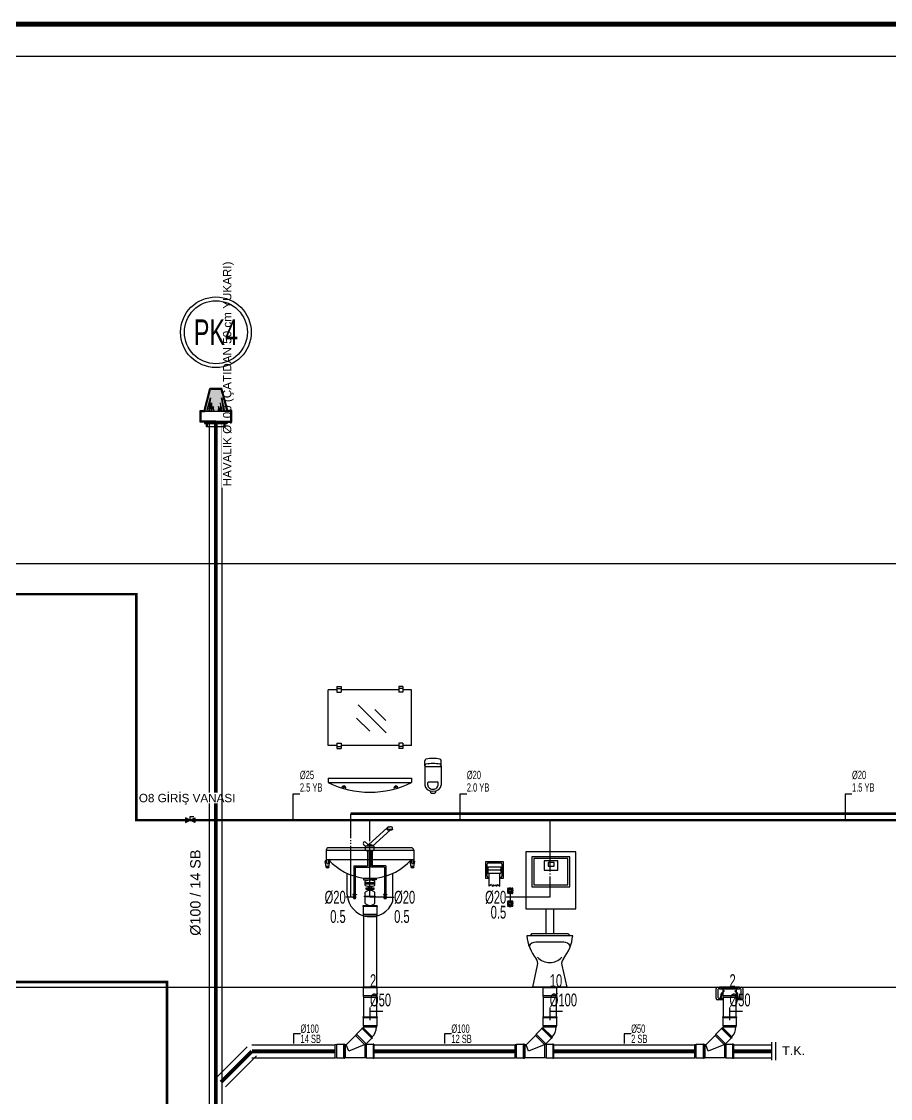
# Model space of a CAD drawing. Header units: centimetres. Extents: x -3952 to 26292, y -15092 to -10712.
# Drawn here: x 23339 to 24015, y -11787 to -10948 of the extents above; entities that cross this region are included whole.
import ezdxf
from ezdxf.enums import TextEntityAlignment as Align

# ---------------------------------------------------------------- set-up
doc = ezdxf.new("R2010")
doc.units = ezdxf.units.CM
for name, pattern in [('BASMA HATTI', [31, 25, -6]), ('PIS', [38, 30, -8]), ('SICAK', [4.6, 4, -0.15, 0.075, -0.15, 0.075, -0.15]), ('SOGUK', [4.375, 4, -0.15, 0.075, -0.15])]:
    doc.linetypes.add(name, pattern=pattern)
for name, color, linetype in [('MTY-PAFTA', 7, 'Continuous'), ('MTY-PIS-SU-BORUSU', 6, 'PIS'), ('MTY-PISSU-CAP', 211, 'Continuous'), ('MTY-PISSU-KOLONNO', 211, 'Continuous'), ('MTY-PVC', 43, 'Continuous'), ('MTY-SEMA', 8, 'Continuous'), ('MTY-SICAKSU-BORU', 1, 'BASMA HATTI'), ('MTY-SOGUKSU-BORU', 5, 'Continuous'), ('MTY-TEFRIS', 15, 'Continuous'), ('MTY-TEMIZSU-CAP', 101, 'Continuous'), ('MTY-VANA', 1, 'Continuous'), ('MTY-YUK-BIRIMI', 7, 'Continuous')]:
    doc.layers.add(name, color=color, linetype=linetype)
doc.layers.add('ROTAS-PAFTA-SINIRI', color=8, linetype='Continuous', plot=False)
doc.styles.add('ANOTATIVO', font='arial.ttf')
doc.styles.add('CAP', font='wturkce.SHX', dxfattribs={"width": 0.65})
doc.styles.add('MTY_CAP', font='wturkce.SHX', dxfattribs={"width": 0.65, "height": 20})
doc.styles.add('MTYCAPLT', font='arial.ttf', dxfattribs={"width": 0.65, "height": 1})
doc.styles.add('ROTAS', font='arial.ttf')

# ---------------------------------------------------------------- blocks, each defined once
blk = doc.blocks.new('ROTAS_PAFTA')
blk.add_lwpolyline([(0, 0), (1, 0), (1, 1), (0, 1)], close=True)
blk = doc.blocks.new('MTY-KURESEL VANA')
at = {"layer": 'MTY-VANA'}
for p, q in [((0, 0), (0, 8)), ((0, 8), (8, 8))]:
    blk.add_line(p, q, dxfattribs=at)
blk.add_lwpolyline([(-10, 5), (-10, -5), (10, 5), (10, -5), (-10, 5)], dxfattribs=at)
at = {"layer": 'MTY-VANA', "style": 'MTYCAPLT', "width": 0.65}
blk.add_attdef('CAP', text='', height=10, dxfattribs=at).set_placement((-1.1, 0), align=Align.CENTER)
blk = doc.blocks.new('LAVABO1 KOLON')
at = {"layer": 'MTY-PVC', "color": 43}
for p, q in [((-5.5, 63.37), (-5.5, 62.77)), ((-5.03, 63.37), (-5.5, 63.37)), ((-5.3, 62.77), (-5.5, 62.77)), ((5.3, 62.77), (-5.3, 62.77)), ((-5.3, 62.77), (-5.3, 56.52)), ((5, 63.37), (-5.03, 63.37)), ((5.5, 63.37), (4.97, 63.37)), ((5.5, 62.77), (5.3, 62.77)), ((5.3, 62.77), (5.3, 56.52)), ((5.5, 63.37), (5.5, 62.77)), ((5.3, 56.52), (-5.3, 56.52)), ((-5.3, 56.52), (-5, 55.38)), ((5, 55.38), (-5, 55.38)), ((-5, 55.38), (-5, 0)), ((5.3, 56.52), (5, 55.38)), ((5, 55.38), (5, 0))]:
    blk.add_line(p, q, dxfattribs=at)
at = {"layer": 'MTY-SICAKSU-BORU', "linetype": 'SICAK', "ltscale": 10}
for p, q in [((-15, 70), (-15, 135)), ((-13.06, 70), (-15.15, 70))]:
    blk.add_line(p, q, dxfattribs=at)
at = {"layer": 'MTY-SOGUKSU-BORU', "linetype": 'SOGUK', "ltscale": 10}
for p, q in [((0, 70), (0, 130)), ((11.84, 70), (0, 70))]:
    blk.add_line(p, q, dxfattribs=at)
at = {"layer": 'MTY-TEFRIS', "color": 2}
for p, q in [((-32.57, 188.24), (-32.57, 231.58)), ((-25.82, 231.58), (-32.57, 231.58)), ((-25.82, 234.09), (-22.51, 234.09)), ((-25.82, 234.09), (-25.82, 229.75)), ((-25.82, 232.44), (-22.51, 232.44)), ((-25.82, 229.75), (-22.51, 229.75)), ((-22.51, 234.09), (-22.51, 229.75)), ((22.38, 231.58), (-22.51, 231.58)), ((22.38, 234.09), (22.38, 229.75)), ((25.69, 234.09), (22.38, 234.09)), ((25.69, 232.44), (22.38, 232.44)), ((25.69, 229.75), (22.38, 229.75)), ((25.69, 234.09), (25.69, 229.75)), ((32.43, 231.58), (25.69, 231.58)), ((32.43, 188.24), (32.43, 231.58)), ((12.73, 197.94), (-9.11, 219.78)), ((12.3, 207.69), (3.7, 216.28)), ((-0.23, 199.25), (-10.42, 209.44)), ((-25.82, 188.24), (-32.57, 188.24)), ((-25.82, 190.07), (-22.51, 190.07)), ((-25.82, 190.07), (-25.82, 185.73)), ((-25.82, 187.38), (-22.51, 187.38)), ((-25.82, 185.73), (-22.51, 185.73)), ((-22.51, 190.07), (-22.51, 185.73)), ((22.38, 188.24), (-22.51, 188.24)), ((25.69, 190.07), (22.38, 190.07)), ((22.38, 190.07), (22.38, 185.73)), ((25.69, 187.38), (22.38, 187.38)), ((25.69, 185.73), (22.38, 185.73)), ((25.69, 190.07), (25.69, 185.73)), ((32.43, 188.24), (25.69, 188.24)), ((42.63, 172.3), (42.63, 176.3)), ((55.43, 172.3), (55.43, 176.3)), ((42.63, 172.3), (42.63, 157.29)), ((42.63, 171.69), (55.43, 171.69)), ((55.43, 172.3), (55.43, 157.29)), ((-32.57, 162.6), (32.43, 162.6)), ((-32.57, 162.6), (-32.57, 159.35)), ((32.43, 162.6), (32.43, 159.35)), ((42.63, 160.49), (42.63, 157.29)), ((45.67, 159.89), (52.39, 159.89)), ((-32.57, 159.35), (32.43, 159.35)), ((45.03, 157.29), (45.03, 159.25)), ((47.03, 152.73), (47.03, 151.69)), ((47.83, 150.89), (47.03, 151.69)), ((50.23, 150.89), (51.03, 151.69)), ((51.03, 152.73), (51.03, 151.69)), ((53.03, 157.29), (53.03, 159.25)), ((50.23, 150.89), (47.83, 150.89))]:
    blk.add_line(p, q, dxfattribs=at)
at = {"layer": 'MTY-TEFRIS', "color": 4}
for p, q in [((13.42, 124.12), (-1.18, 110.86)), ((15.9, 122.47), (2.06, 109.89)), ((13.33, 122.84), (13.42, 123.75)), ((13.33, 122.84), (15.52, 122.84)), ((13.73, 122.84), (13.73, 122.47)), ((17.24, 122.84), (13.73, 122.84)), ((13.73, 122.47), (17.24, 122.47)), ((14.5, 124.72), (15.52, 124.72)), ((16.54, 124.72), (15.52, 124.72)), ((17.71, 122.84), (15.52, 122.84)), ((17.24, 122.47), (17.24, 122.84)), ((17.71, 122.84), (17.61, 123.75)), ((-4.98, 112.8), (-5.17, 112.58)), ((-5.05, 111.05), (-3.37, 109.62)), ((-1.11, 110.92), (-3.46, 112.92)), ((-3.37, 106.7), (-3.37, 109.89)), ((3.21, 109.89), (-3.37, 109.89)), ((-2.17, 109.96), (-2.24, 109.89)), ((-1.1, 110.86), (-0.08, 110.86)), ((0.94, 110.86), (-0.08, 110.86)), ((3.21, 106.7), (3.21, 109.89)), ((-34.19, 106.7), (-34.19, 99.25)), ((34.06, 106.3), (-34.19, 106.3)), ((32.13, 108.5), (-32.26, 108.5)), ((-3.37, 106.7), (3.21, 106.7)), ((-2.88, 106.7), (-2.88, 106.29)), ((-2.88, 106.29), (2.75, 106.29)), ((-2.14, 106.29), (-2.14, 106.1)), ((1.98, 106.09), (-2.14, 106.09)), ((-1.83, 106.07), (-1.83, 94.44)), ((-0.75, 106.07), (-0.75, 93.36)), ((0.59, 106.07), (0.59, 93.36)), ((1.67, 106.07), (1.67, 94.44)), ((1.98, 106.29), (1.98, 106.09)), ((2.75, 106.29), (2.75, 106.7)), ((34.06, 106.7), (34.06, 99.25)), ((-34.19, 93.55), (-34.97, 97.93)), ((-33.89, 98.28), (-34.71, 98.28)), ((34.06, 99.25), (-34.19, 99.25)), ((-33.89, 99.25), (-33.89, 96.72)), ((-32.42, 99.25), (-32.42, 96.72)), ((-31.61, 98.28), (-32.42, 98.28)), ((-32.13, 93.55), (-31.35, 97.93)), ((-12.51, 94.44), (-12.51, 72.2)), ((-12.51, 94.44), (-1.83, 94.44)), ((-11.43, 93.36), (-11.43, 72.2)), ((-11.43, 93.36), (-0.75, 93.36)), ((11.27, 93.36), (0.59, 93.36)), ((12.35, 94.44), (1.67, 94.44)), ((11.27, 93.36), (11.27, 72.2)), ((12.35, 94.44), (12.35, 72.2)), ((32, 93.55), (31.22, 97.93)), ((31.48, 98.28), (32.29, 98.28)), ((32.29, 99.25), (32.29, 96.72)), ((33.76, 99.25), (33.76, 96.72)), ((33.76, 98.28), (34.58, 98.28)), ((34.06, 93.55), (34.84, 97.93)), ((-17.73, 71.86), (-17.73, 88.48)), ((-4.99, 84.92), (-4.99, 83.48)), ((4.86, 84.63), (-4.99, 84.63)), ((4.86, 84.92), (4.86, 83.48)), ((17.73, 66.66), (17.73, 88.54)), ((-4.99, 83.48), (-0.07, 83.48)), ((-3.84, 79.22), (-3.84, 82.47)), ((3.71, 81.31), (-3.84, 81.31)), ((3.71, 80.24), (-3.84, 80.24)), ((-3.04, 76.14), (-3.04, 77.37)), ((-3.04, 77.37), (3.04, 77.37)), ((3.04, 76.8), (-3.04, 76.8)), ((3.04, 76.14), (-3.04, 76.14)), ((-1.15, 83.48), (-1.15, 83.13)), ((-1.15, 78.56), (-1.15, 77.37)), ((-1.15, 76.14), (-1.15, 75.24)), ((4.86, 83.48), (-0.07, 83.48)), ((1.02, 83.48), (1.02, 83.13)), ((1.02, 78.56), (1.02, 77.37)), ((1.02, 76.14), (1.02, 75.24)), ((3.04, 77.37), (3.04, 76.14)), ((3.71, 79.22), (3.71, 82.47)), ((-11.97, 72.2), (-13.33, 72.2)), ((-13.33, 72.2), (-13.33, 71.8)), ((-13.33, 71.8), (-11.97, 71.8)), ((-12.51, 71.8), (-12.51, 70)), ((-12.51, 71.8), (-12.51, 70)), ((-12.51, 70), (-11.43, 70)), ((-11.97, 72.2), (-10.61, 72.2)), ((-10.61, 71.8), (-11.97, 71.8)), ((-11.43, 71.8), (-11.43, 70)), ((-11.43, 71.8), (-11.43, 70)), ((-10.61, 72.2), (-10.61, 71.8)), ((-4.34, 70.18), (-4.34, 70.82)), ((-4.34, 70.82), (4.07, 70.82)), ((4.07, 70.18), (-4.34, 70.18)), ((-3.84, 70.82), (-3.84, 73.87)), ((-3.84, 65.06), (-3.84, 70.18)), ((3.71, 70.82), (3.71, 73.87)), ((3.71, 65.06), (3.71, 70.18)), ((4.07, 70.82), (4.07, 70.18)), ((11.84, 72.2), (10.48, 72.2)), ((10.48, 72.2), (10.48, 71.8)), ((10.48, 71.8), (11.84, 71.8)), ((11.3, 71.8), (11.3, 70)), ((11.3, 71.8), (11.3, 70)), ((12.38, 70), (11.3, 70)), ((11.84, 72.2), (13.2, 72.2)), ((13.2, 71.8), (11.84, 71.8)), ((12.38, 71.8), (12.38, 70)), ((12.38, 71.8), (12.38, 70)), ((13.2, 72.2), (13.2, 71.8))]:
    blk.add_line(p, q, dxfattribs=at)
at = {"layer": 'MTY-TEFRIS', "color": 2}
for centre in [(-20.17, 155.82), (20.04, 155.82)]:
    blk.add_circle(centre, 0.437, dxfattribs=at)
at = {"layer": 'MTY-TEFRIS', "color": 4}
for centre, radius in [((-34.52, 97.85), 0.254), ((-33.16, 93.55), 1.03), ((-33.16, 93.55), 0.556), ((-31.8, 97.85), 0.254), ((31.67, 97.85), 0.254), ((33.03, 93.55), 1.03), ((33.03, 93.55), 0.556), ((34.39, 97.85), 0.254)]:
    blk.add_circle(centre, radius, dxfattribs=at)
at = {"layer": 'MTY-TEFRIS', "color": 2}
for centre, radius, start, end in [((43.91, 176.3), 1.28, 103.34236, 180), ((49.03, 150.65), 27.43, 78.61461, 101.38539), ((54.15, 176.3), 1.28, 0, 76.65764), ((43.91, 172.3), 1.28, 103.34236, 180), ((49.03, 146.65), 27.43, 78.61461, 101.38539), ((54.15, 172.3), 1.28, 0, 76.65764), ((45.67, 159.25), 0.64, 90, 180), ((52.39, 159.25), 0.64, 0, 90), ((-0.07, 225.21), 73.43, 243.73196, 296.26804), ((-20.32, 155.17), 1.53, 324.18851, 183.54429), ((20.19, 155.17), 1.53, 356.45571, 215.81149)]:
    blk.add_arc(centre, radius, start, end, dxfattribs=at)
at = {"layer": 'MTY-TEFRIS', "color": 4}
for centre, radius, start, end in [((14.5, 123.64), 1.08, 90, 174.07007), ((16.54, 123.64), 1.08, 5.92993, 90), ((-4.35, 111.88), 1.08, 139.57371, 229.57371), ((-4.16, 112.1), 1.08, 49.57371, 139.57371), ((-1.1, 109.78), 1.08, 90, 174.07007), ((0.94, 109.78), 1.08, 5.92993, 90), ((-32.19, 106.5), 2.01, 88.09528, 174.20104), ((32.06, 106.5), 2.01, 5.79896, 91.90472), ((-34.67, 97.98), 0.308, 97.40292, 189.73542), ((-33.16, 96.72), 0.735, 180, 0), ((-0.07, 127.1), 42.47, 220.97797, 263.34526), ((-31.65, 97.98), 0.308, 350.26458, 82.59708), ((-0.07, 127.1), 42.47, 276.65474, 319.02203), ((31.52, 97.98), 0.308, 97.40292, 189.73542), ((33.03, 96.72), 0.735, 180, 0), ((34.54, 97.98), 0.308, 350.26458, 82.59708), ((-0.07, 72.87), 10.32, 68.53271, 111.46729), ((-0.07, 88.83), 10.32, 248.53271, 291.46729), ((0.55, 73.03), 18.32, 183.67178, 339.66251), ((-11.97, 70), 1.09, 119.88579, 60.11421), ((-11.97, 70.09), 0.548, 189.04535, 350.95465), ((-0.07, 69.47), 5.8, 49.37058, 130.62942), ((11.84, 70), 1.09, 119.88579, 60.11421), ((11.84, 70.09), 0.548, 189.04535, 350.95465), ((-0.07, 69.47), 5.8, 229.37058, 310.62942)]:
    blk.add_arc(centre, radius, start, end, dxfattribs=at)
at = {"layer": 'MTY-TEFRIS', "color": 2}
blk.add_ellipse((49.03, 157.29), major_axis=(6.4, 0), ratio=0.75, start_param=3.141593, end_param=6.283185, dxfattribs=at)
blk.add_open_spline([(45.03, 157.29), (45.03, 156.85), (45.14, 156.42), (45.6, 155.59), (45.95, 155.2), (46.86, 154.56), (47.42, 154.32), (48.62, 154.06), (50.06, 154.05), (50.48, 154.26), (51.05, 154.49), (52, 155.09), (52.37, 155.48), (52.87, 156.29), (53.01, 156.73), (53.03, 157.2), (53.03, 157.24), (53.03, 157.29)], degree=3, knots=[0, 0, 0, 0, 0.442663, 0.442663, 0.885326, 0.885326, 1.327989, 1.327989, 1.770652, 1.770652, 2.213315, 2.213315, 2.655978, 2.655978, 3.098641, 3.098641, 3.141579, 3.141579, 3.141579, 3.141579], dxfattribs=at)
at = {"layer": 'MTY-TEMIZSU-CAP'}
for p, q in [((-15.15, 70), (-18.9, 70)), ((12.93, 70), (18.77, 70))]:
    blk.add_line(p, q, dxfattribs=at)
at = {"layer": 'MTY-PISSU-CAP', "lineweight": -3, "ltscale": 100, "style": 'CAP', "width": 0.65}
blk.add_attdef('PSCP', text='', height=10, dxfattribs=at).set_placement((0, -10), align=Align.MIDDLE_LEFT)
at = {"layer": 'MTY-TEMIZSU-CAP', "color": 101, "style": 'CAP', "width": 0.65}
blk.add_attdef('SCCP', text='', height=10, dxfattribs=at).set_placement((-18.9, 70), align=Align.MIDDLE_RIGHT)
blk.add_attdef('SOCP', text='', height=10, dxfattribs=at).set_placement((18.77, 70), align=Align.MIDDLE_LEFT)
at = {"layer": 'MTY-YUK-BIRIMI', "color": 101, "style": 'CAP', "width": 0.65}
blk.add_attdef('SC', text='', height=10, dxfattribs=at).set_placement((-18.9, 55), align=Align.MIDDLE_RIGHT)
blk.add_attdef('SO', text='', height=10, dxfattribs=at).set_placement((18.81, 55), align=Align.MIDDLE_LEFT)
at = {"layer": 'MTY-YUK-BIRIMI', "color": 211, "lineweight": -3, "ltscale": 100, "style": 'CAP', "width": 0.65}
blk.add_attdef('PS', text='', height=10, dxfattribs=at).set_placement((0, 5), align=Align.MIDDLE_LEFT)
blk = doc.blocks.new('PVC CATAL SAG')
at = {"layer": 'MTY-PISSU-CAP', "lineweight": -3, "ltscale": 100}
for p, q in [((0, -15.84), (0, -25.84)), ((10, -18.89), (0, -18.89))]:
    blk.add_line(p, q, dxfattribs=at)
at = {"layer": 'MTY-PVC', "color": 43}
for p, q in [((-5.5, 0), (-5.5, -0.6)), ((5.5, 0), (-5.5, 0)), ((-5.3, -0.6), (-5.5, -0.6)), ((5.3, -0.6), (-5.3, -0.6)), ((-5.3, -0.6), (-5.3, -6.85)), ((5.3, -6.85), (-5.3, -6.85)), ((-5.3, -6.85), (-5, -7.99)), ((5, -7.99), (-5, -7.99)), ((-5, -7.99), (-5, -22.87)), ((5.3, -6.85), (5, -7.99)), ((5, -7.99), (5, -22.87)), ((5.5, -0.6), (5.3, -0.6)), ((5.3, -0.6), (5.3, -6.85)), ((5.5, 0), (5.5, -0.6)), ((-5.5, -23.03), (-5.5, -23.63)), ((-5.5, -23.03), (-4.97, -23.03)), ((-5.5, -23.63), (-5.3, -23.63)), ((-5.3, -23.63), (5.3, -23.63)), ((-5.3, -23.63), (-5.3, -29.88)), ((-5, -23.03), (5.03, -23.03)), ((5.03, -23.03), (5.5, -23.03)), ((5.3, -23.63), (5.5, -23.63)), ((5.3, -23.63), (5.3, -29.88)), ((5.5, -23.03), (5.5, -23.63)), ((-6.17, -32.27), (-10.59, -36.69)), ((-5.88, -31.7), (-6.31, -32.13)), ((-5.88, -31.7), (-6.31, -32.13)), ((-6.31, -32.13), (-6.17, -32.27)), ((-6.31, -32.13), (-6.17, -32.27)), ((-6.17, -32.27), (1.33, -39.76)), ((-5.88, -31.7), (-5.58, -32.01)), ((-5.88, -31.7), (-5.58, -32.01)), ((-5.29, -31.73), (-5.58, -32.01)), ((-5.58, -32.01), (1.54, -39.13)), ((-5.3, -29.88), (5.3, -29.88)), ((-5.3, -29.88), (-5, -31.02)), ((-5.29, -31.73), (1.78, -38.8)), ((-5, -31.02), (5, -31.02)), ((5.3, -29.88), (5, -31.02)), ((-11.15, -37.73), (-18.46, -45)), ((-10.59, -36.69), (-11.15, -37.73)), ((-11.15, -37.73), (-4.14, -44.75)), ((-10.59, -36.69), (-3.09, -44.18)), ((1.33, -39.76), (-3.09, -44.18)), ((1.33, -39.76), (1.47, -39.9)), ((1.33, -39.76), (1.47, -39.9)), ((1.89, -39.48), (1.47, -39.9)), ((1.89, -39.48), (1.47, -39.9)), ((1.78, -38.8), (1.5, -39.08)), ((1.5, -39.08), (1.89, -39.48)), ((1.5, -39.08), (1.89, -39.48)), ((-25.86, -44.7), (-27, -45)), ((-27, -55), (-27, -45)), ((-25.86, -55.3), (-25.86, -44.7)), ((-20.33, -44.7), (-25.86, -44.7)), ((-19.73, -44.5), (-20.33, -44.5)), ((-20.33, -44.7), (-20.33, -44.5)), ((-20.33, -55.3), (-20.33, -44.7)), ((-19.73, -45), (-19.73, -44.5)), ((-19.73, -55), (-19.73, -45)), ((-19.33, -45), (-19.73, -45)), ((-18.46, -45), (-19.33, -45)), ((-19.33, -45), (-19.33, -55)), ((-19.33, -45), (-19.33, -55)), ((-19.33, -55), (-19.33, -45)), ((-19.33, -45), (-19.33, -55)), ((-16.5, -50), (-18.46, -45)), ((-4.43, -45), (-16.5, -50)), ((-4.14, -44.75), (-4.43, -45)), ((-4.02, -45), (-4.42, -45)), ((-3.09, -44.18), (-4.14, -44.75)), ((-2.88, -44.7), (-4.02, -45)), ((-4.02, -45), (-4.02, -55)), ((2.4, -44.7), (-2.88, -44.7)), ((-2.88, -44.7), (-2.88, -55.3)), ((3, -44.5), (2.4, -44.5)), ((2.4, -44.5), (2.4, -44.7)), ((2.4, -44.7), (2.4, -55.3)), ((3, -44.5), (3, -45)), ((3, -45), (3, -55)), ((-25.86, -55.3), (-27, -55)), ((-20.33, -55.3), (-25.86, -55.3)), ((-20.33, -55.5), (-20.33, -55.3)), ((-19.73, -55.5), (-20.33, -55.5)), ((-19.73, -55.5), (-19.73, -55)), ((-19.33, -55), (-19.73, -55)), ((-4.02, -55), (-19.33, -55)), ((-2.88, -55.3), (-4.02, -55)), ((2.4, -55.3), (-2.88, -55.3)), ((2.4, -55.3), (2.4, -55.5)), ((3, -55.5), (2.4, -55.5)), ((3, -55), (3, -55.5))]:
    blk.add_line(p, q, dxfattribs=at)
for radius in [1, 11]:
    blk.add_arc((-6, -31.02), radius, 315, 0, dxfattribs=at)
blk = doc.blocks.new('KLOZET1 KOLON')
at = {"layer": 'MTY-SOGUKSU-BORU', "linetype": 'SOGUK', "ltscale": 10}
for p, q in [((0, 130), (0, 70)), ((-30.75, 75), (-30.75, 65)), ((0, 70), (-30.74, 70))]:
    blk.add_line(p, q, dxfattribs=at)
at = {"layer": 'MTY-TEFRIS', "color": 2}
for p, q in [((20.33, 105.41), (-18.6, 105.41)), ((-18.6, 105.41), (-18.6, 61.05)), ((15.66, 101.52), (-13.93, 101.52)), ((-13.93, 101.52), (-13.93, 78.17)), ((15.66, 78.17), (15.66, 101.52)), ((20.33, 61.05), (20.33, 105.41)), ((-49.8, 84.47), (-49.8, 97.91)), ((-49.8, 97.91), (-36.36, 97.91)), ((-48.79, 86.32), (-48.79, 96.06)), ((-48.12, 93.71), (-48.12, 88.67)), ((-48.12, 93.71), (-38.04, 93.71)), ((-47.95, 96.9), (-38.21, 96.9)), ((-38.04, 93.71), (-38.04, 88.67)), ((-37.37, 96.06), (-37.37, 86.32)), ((-36.36, 97.91), (-36.36, 84.47)), ((14.22, 100.08), (-12.49, 100.08)), ((-12.49, 100.08), (-12.49, 79.61)), ((6.2, 98.31), (-4.47, 98.31)), ((-4.47, 98.31), (-4.47, 90.98)), ((3.46, 96.95), (-1.31, 96.95)), ((-1.31, 96.95), (-1.31, 94.29)), ((-1.31, 94.29), (3.46, 94.29)), ((3.46, 94.29), (3.46, 96.95)), ((6.2, 90.98), (6.2, 98.31)), ((14.22, 79.61), (14.22, 100.08)), ((-47.28, 84.47), (-49.8, 84.47)), ((-48.12, 91.86), (-48.79, 91.86)), ((-48.79, 91.86), (-48.79, 90.52)), ((-48.79, 90.52), (-48.12, 90.52)), ((-48.12, 90.52), (-48.12, 91.86)), ((-38.04, 91.19), (-48.12, 91.19)), ((-48.12, 88.67), (-38.04, 88.67)), ((-47.28, 85.48), (-47.95, 85.48)), ((-47.28, 78.59), (-47.28, 88.67)), ((-38.88, 78.59), (-38.88, 88.67)), ((-38.88, 78.59), (-38.88, 88.67)), ((-38.21, 85.48), (-38.88, 85.48)), ((-36.36, 84.47), (-38.88, 84.47)), ((-38.04, 91.86), (-37.37, 91.86)), ((-38.04, 90.52), (-38.04, 91.86)), ((-37.37, 90.52), (-38.04, 90.52)), ((-37.37, 91.86), (-37.37, 90.52)), ((-4.47, 90.98), (6.2, 90.98)), ((-45.29, 79.81), (-47.28, 78.59)), ((-45.29, 79.81), (-44.6, 78.35)), ((-43.76, 79.57), (-44.6, 78.35)), ((-43.76, 79.57), (-43.08, 78.84)), ((-42.24, 79.57), (-43.08, 78.84)), ((-42.24, 79.57), (-41.4, 78.46)), ((-40.56, 79.83), (-41.4, 78.46)), ((-40.56, 79.83), (-38.88, 78.59)), ((-13.93, 78.17), (15.66, 78.17)), ((-12.49, 79.61), (14.22, 79.61)), ((-18.6, 61.05), (20.33, 61.05)), ((-3.11, 61.05), (-3.11, 41.5)), ((2.9, 61.05), (2.9, 41.5)), ((17.91, 40), (-17.91, 40)), ((-14.2, 41.5), (-15.36, 40)), ((14.4, 41.5), (-14.2, 41.5)), ((10.91, 35), (-10.91, 35)), ((14.4, 41.5), (15.56, 40)), ((-13.25, 0), (-9.42, 17.01)), ((9.42, 17.01), (13.25, 0)), ((13.25, 0), (-13.25, 0)), ((-13.25, 0), (13.25, 0))]:
    blk.add_line(p, q, dxfattribs=at)
at = {"layer": 'MTY-TEFRIS', "color": 4}
for centre, radius in [((-30.75, 75), 1.54), ((-30.75, 75), 1.1), ((-30.75, 65), 1.54), ((-30.75, 65), 1.1)]:
    blk.add_circle(centre, radius, dxfattribs=at)
at = {"layer": 'MTY-TEFRIS', "color": 2}
for centre, radius, start, end in [((-47.95, 96.06), 0.84, 90, 180), ((-38.21, 96.06), 0.84, 0, 90), ((-47.95, 86.32), 0.84, 180, 270), ((-38.21, 86.32), 0.84, 270, 360), ((15.27, 43.1), 33.32, 185.34064, 219.04334), ((-10.91, 29), 6, 90, 150.54771), ((-15.27, 43.1), 33.32, 320.95666, 354.65936), ((10.91, 29), 6, 29.45229, 90), ((-15.28, 18.33), 6, 347.31961, 39.04334), ((0, 32.24), 13.03, 223.67167, 316.32833), ((15.28, 18.33), 6, 140.95666, 192.68039)]:
    blk.add_arc(centre, radius, start, end, dxfattribs=at)
at = {"layer": 'MTY-TEFRIS', "color": 4}
for centre, radius, start, end in [((-30.75, 75), 2.22, 144.42463, 215.30307), ((-32.47, 76.73), 0.321, 49.13539, 220.58802), ((-34.63, 75.01), 2.44, 9.69149, 38.67071), ((-30.74, 78.89), 2.44, 231.05269, 260.03192), ((-30.75, 75), 2.22, 101.18793, 125.29878), ((-30.75, 75), 2.22, 54.42033, 101.18793), ((-30.74, 78.89), 2.44, 279.68719, 308.81024), ((-26.86, 74.99), 2.44, 140.91318, 170.03622), ((-29.02, 76.72), 0.321, 319.13539, 130.58802), ((-30.75, 75), 2.22, 341.62361, 35.30307), ((-32.48, 73.28), 0.321, 139.13539, 310.58802), ((-34.63, 75.01), 2.44, 320.91318, 350.03622), ((-30.76, 71.11), 2.44, 99.68719, 128.81024), ((-30.75, 75), 2.22, 234.42033, 305.29878), ((-30.75, 65), 2.22, 101.10606, 125.21692), ((-30.75, 65), 2.22, 54.33847, 101.10606), ((-30.76, 71.11), 2.44, 51.05269, 80.03192), ((-26.86, 74.99), 2.44, 189.69149, 218.67071), ((-29.02, 73.27), 0.321, 229.13539, 40.58802), ((-30.75, 75), 2.22, 324.42463, 341.62361), ((-30.75, 65), 2.22, 144.34276, 215.22121), ((-32.48, 63.28), 0.321, 139.05352, 310.50616), ((-32.47, 66.73), 0.321, 49.05352, 220.50616), ((-34.63, 65.01), 2.44, 320.83131, 349.95435), ((-34.63, 65.01), 2.44, 9.60962, 38.58885), ((-30.76, 61.11), 2.44, 99.60533, 128.72837), ((-30.73, 68.89), 2.44, 230.97083, 259.95006), ((-30.75, 65), 2.22, 234.33847, 305.21692), ((-30.76, 61.11), 2.44, 50.97083, 79.95006), ((-30.73, 68.89), 2.44, 279.60533, 308.72837), ((-26.86, 64.99), 2.44, 140.83131, 169.95435), ((-26.86, 64.99), 2.44, 189.60962, 218.58885), ((-29.03, 63.27), 0.321, 229.05352, 40.50616), ((-29.01, 66.72), 0.321, 319.05352, 130.50616), ((-30.75, 65), 2.22, 324.34276, 341.54174), ((-30.75, 65), 2.22, 341.54174, 35.22121)]:
    blk.add_arc(centre, radius, start, end, dxfattribs=at)
at = {"layer": 'MTY-TEMIZSU-CAP', "lineweight": -3, "ltscale": 100}
blk.add_line((-30.75, 70), (-33.91, 70), dxfattribs=at)
at = {"layer": 'MTY-PISSU-CAP', "lineweight": -3, "ltscale": 100, "style": 'CAP', "width": 0.65}
blk.add_attdef('PSCP', text='', height=10, dxfattribs=at).set_placement((0, -10), align=Align.MIDDLE_LEFT)
at = {"layer": 'MTY-TEMIZSU-CAP', "color": 101, "style": 'CAP', "width": 0.65}
blk.add_attdef('SOCP', text='', height=10, dxfattribs=at).set_placement((-33.91, 70), align=Align.MIDDLE_RIGHT)
at = {"layer": 'MTY-YUK-BIRIMI', "color": 101, "style": 'CAP', "width": 0.65}
blk.add_attdef('SO', text='', height=10, dxfattribs=at).set_placement((-33.91, 58.33), align=Align.MIDDLE_RIGHT)
at = {"layer": 'MTY-YUK-BIRIMI', "color": 211, "lineweight": -3, "ltscale": 100, "style": 'CAP', "width": 0.65}
blk.add_attdef('PS', text='', height=10, dxfattribs=at).set_placement((0, 5), align=Align.MIDDLE_LEFT)
blk = doc.blocks.new('YER SUZGECI DN501 KOLON')
at = {"layer": 'MTY-TEFRIS', "color": 2}
for p, q in [((-9.5, 0), (-7.7, 0)), ((-7.7, 0), (-7.7, -1.4)), ((7.7, 0), (-7.7, 0)), ((-7.7, 0), (-7.7, -1.4)), ((-4.9, 0), (-6.3, 0)), ((-6.3, 0), (-6.3, -1.4)), ((-4.9, -1.12), (-6.02, 0)), ((-4.9, -0.37), (-5.27, 0)), ((-4.9, -0.13), (-5.03, 0)), ((-4.9, -1.4), (-4.9, 0)), ((-2.1, 0), (-3.5, 0)), ((-3.5, 0), (-3.5, -1.4)), ((-2.1, -1.12), (-3.22, 0)), ((-2.1, -0.37), (-2.47, 0)), ((-2.1, -0.13), (-2.23, 0)), ((-2.1, -1.4), (-2.1, 0)), ((0.7, 0), (-0.7, 0)), ((-0.7, 0), (-0.7, -1.4)), ((0.7, -1.36), (-0.66, 0)), ((0.7, -1.12), (-0.42, 0)), ((0.7, -0.62), (0.08, 0)), ((0.7, -0.37), (0.33, 0)), ((0.7, -0.13), (0.57, 0)), ((0.7, -1.4), (0.7, 0)), ((3.5, 0), (2.1, 0)), ((2.1, 0), (2.1, -1.4)), ((3.5, -1.36), (2.14, 0)), ((3.5, -1.12), (2.38, 0)), ((3.5, -0.62), (2.88, 0)), ((3.5, -0.37), (3.13, 0)), ((3.5, -0.13), (3.37, 0)), ((3.5, -1.4), (3.5, 0)), ((6.3, 0), (4.9, 0)), ((4.9, 0), (4.9, -1.4)), ((6.3, -1.36), (4.94, 0)), ((6.3, -1.12), (5.18, 0)), ((6.3, -0.62), (5.68, 0)), ((6.3, -0.37), (5.93, 0)), ((6.3, -0.13), (6.17, 0)), ((6.3, -1.4), (6.3, 0)), ((7.7, -1.4), (7.7, 0)), ((7.7, 0), (9.5, 0)), ((7.7, -1.4), (7.7, 0)), ((-10.5, -9), (-10.5, -1)), ((-9.1, -1.9), (-9.1, -8.1)), ((-7.7, -1.4), (-8.6, -1.4)), ((-7.7, -1.4), (7.7, -1.4)), ((-7.08, -8.6), (-6.3, -4.75)), ((-7.03, -8.35), (-6.52, -8.35)), ((-6.76, -8.6), (-7.01, -8.35)), ((-6.58, -8.6), (-6.83, -8.35)), ((-6.54, -8.46), (-6.65, -8.35)), ((-6.59, -6.29), (-6.61, -6.27)), ((-6.61, -6.29), (-6.1, -6.29)), ((-6.41, -6.29), (-6.58, -6.12)), ((-6.57, -8.6), (-5.84, -5)), ((-6.24, -6.29), (-6.55, -5.98)), ((-6.1, -6.25), (-6.52, -5.83)), ((-6.07, -6.11), (-6.49, -5.68)), ((-6.04, -5.96), (-6.46, -5.54)), ((-6.01, -5.81), (-6.43, -5.39)), ((-5.98, -5.67), (-6.4, -5.24)), ((-5.95, -5.52), (-6.37, -5.09)), ((-5.92, -5.37), (-6.34, -4.95)), ((-5.89, -5.22), (-6.31, -4.8)), ((-5.11, -1.4), (-6.3, -0.21)), ((-5.36, -1.4), (-6.3, -0.46)), ((-5.61, -1.4), (-6.3, -0.71)), ((-5.85, -1.4), (-6.3, -0.95)), ((-6.1, -1.4), (-6.3, -1.2)), ((-6.3, -1.4), (-4.9, -1.4)), ((-6.3, -4.75), (-4.25, -2.7)), ((-4.9, -1.36), (-6.26, 0)), ((-5.86, -5.08), (-6.24, -4.69)), ((-5.8, -4.96), (-6.16, -4.6)), ((-5.71, -4.87), (-6.07, -4.52)), ((-5.62, -4.78), (-5.98, -4.43)), ((-5.54, -4.69), (-5.89, -4.34)), ((-5.84, -5), (-4.04, -3.2)), ((-5.45, -4.6), (-5.8, -4.25)), ((-4.9, -0.87), (-5.77, 0)), ((-5.36, -4.52), (-5.71, -4.16)), ((-5.27, -4.43), (-5.62, -4.07)), ((-5.18, -4.34), (-5.54, -3.99)), ((-4.9, -0.62), (-5.52, 0)), ((-5.09, -4.25), (-5.45, -3.9)), ((-5.01, -4.16), (-5.36, -3.81)), ((-4.92, -4.07), (-5.27, -3.72)), ((-4.83, -3.99), (-5.18, -3.63)), ((-4.74, -3.9), (-5.09, -3.54)), ((-4.65, -3.81), (-5.01, -3.46)), ((-4.56, -3.72), (-4.92, -3.37)), ((-4.48, -3.63), (-4.83, -3.28)), ((-4.39, -3.54), (-4.74, -3.19)), ((-4.3, -3.46), (-4.65, -3.1)), ((-4.21, -3.37), (-4.56, -3.01)), ((-4.12, -3.28), (-4.48, -2.93)), ((-4.04, -3.18), (-4.39, -2.84)), ((-4.04, -3), (-4.3, -2.75)), ((-4.04, -2.7), (-4.25, -2.7)), ((-4.04, -2.83), (-4.17, -2.7)), ((-2.31, -1.4), (-3.5, -0.21)), ((-2.56, -1.4), (-3.5, -0.46)), ((-2.81, -1.4), (-3.5, -0.71)), ((-3.05, -1.4), (-3.5, -0.95)), ((-3.3, -1.4), (-3.5, -1.2)), ((-3.5, -1.4), (-2.1, -1.4)), ((-2.1, -1.36), (-3.46, 0)), ((-2.1, -0.87), (-2.97, 0)), ((-2.1, -0.62), (-2.72, 0)), ((0.49, -1.4), (-0.7, -0.21)), ((0.24, -1.4), (-0.7, -0.46)), ((-0.01, -1.4), (-0.7, -0.71)), ((-0.25, -1.4), (-0.7, -0.95)), ((-0.5, -1.4), (-0.7, -1.2)), ((-0.7, -1.4), (0.7, -1.4)), ((0.7, -0.87), (-0.17, 0)), ((3.29, -1.4), (2.1, -0.21)), ((3.04, -1.4), (2.1, -0.46)), ((2.79, -1.4), (2.1, -0.71)), ((2.55, -1.4), (2.1, -0.95)), ((2.3, -1.4), (2.1, -1.2)), ((2.1, -1.4), (3.5, -1.4)), ((3.5, -0.87), (2.63, 0)), ((4.25, -2.7), (4.05, -2.7)), ((4.05, -3.2), (4.05, -3.2)), ((5.85, -5), (4.05, -3.2)), ((6.33, -4.9), (4.14, -2.7)), ((6.31, -4.75), (4.25, -2.7)), ((6.09, -1.4), (4.9, -0.21)), ((5.84, -1.4), (4.9, -0.46)), ((5.59, -1.4), (4.9, -0.71)), ((5.35, -1.4), (4.9, -0.95)), ((5.1, -1.4), (4.9, -1.2)), ((4.9, -1.4), (6.3, -1.4)), ((6.38, -5.12), (5.3, -4.04)), ((6.42, -5.34), (5.3, -4.21)), ((6.47, -5.56), (5.3, -4.39)), ((6.3, -0.87), (5.43, 0)), ((6.57, -8.6), (5.85, -5)), ((6.51, -5.78), (5.87, -5.14)), ((6.56, -6), (5.92, -5.37)), ((6.6, -6.23), (5.96, -5.59)), ((6.49, -6.29), (6.01, -5.81)), ((6.31, -6.29), (6.05, -6.03)), ((6.14, -6.29), (6.1, -6.25)), ((6.62, -6.29), (6.11, -6.29)), ((7.08, -8.6), (6.31, -4.75)), ((7.03, -8.35), (6.52, -8.35)), ((6.86, -8.6), (6.61, -8.35)), ((7.03, -8.6), (6.78, -8.35)), ((7.05, -8.44), (6.96, -8.35)), ((8.6, -1.4), (7.7, -1.4)), ((9.1, -8.1), (9.1, -1.9)), ((10.5, -1), (10.5, -9.5)), ((-5.3, -10), (-9.5, -10)), ((-8.6, -8.6), (-5.3, -8.6)), ((-6.93, -8.6), (-7.06, -8.48)), ((5.3, -8.6), (8.6, -8.6)), ((10, -10), (5.3, -10)), ((6.68, -8.6), (6.55, -8.47))]:
    blk.add_line(p, q, dxfattribs=at)
for centre, radius, start, end in [((-9.5, -1), 1, 90, 180), ((-8.6, -1.9), 0.5, 90, 180), ((-8.6, -8.1), 0.5, 180, 270), ((8.6, -1.9), 0.5, 0, 90), ((8.6, -8.1), 0.5, 270, 0), ((9.5, -1), 1, 0, 90), ((-9.5, -9), 1, 180, 270), ((10, -9.5), 0.5, 270, 0)]:
    blk.add_arc(centre, radius, start, end, dxfattribs=at)
at = {"layer": 'MTY-PISSU-CAP', "lineweight": -3, "ltscale": 100, "style": 'CAP', "width": 0.65}
blk.add_attdef('PSCP', text='', height=10, dxfattribs=at).set_placement((0, -10), align=Align.MIDDLE_LEFT)
at = {"layer": 'MTY-YUK-BIRIMI', "color": 211, "lineweight": -3, "ltscale": 100, "style": 'CAP', "width": 0.65}
blk.add_attdef('PS', text='', height=10, dxfattribs=at).set_placement((0, 5), align=Align.MIDDLE_LEFT)
blk = doc.blocks.new('MTY-PIS SU CAP SB')
at = {"layer": 'MTY-PISSU-CAP'}
for p, q in [((0.83, 1.17), (0, 1.17)), ((0, 1.17), (0, 0))]:
    blk.add_line(p, q, dxfattribs=at)
at = {"layer": 'MTY-PISSU-CAP', "style": 'MTY_CAP', "width": 0.65}
blk.add_attdef('PSCP_001', (0.83, 1.29), '', height=1, dxfattribs=at)
at = {"layer": 'MTY-YUK-BIRIMI', "color": 211, "style": 'MTY_CAP', "width": 0.65}
blk.add_attdef('PS_001', (0.83, 0.07), '', height=1, dxfattribs=at)
blk = doc.blocks.new('MTY-TEMIZ SU CAP MB')
at = {"layer": 'MTY-TEMIZSU-CAP'}
for p, q in [((0.83, 3.1), (0, 3.1)), ((0, 3.1), (0, 0))]:
    blk.add_line(p, q, dxfattribs=at)
at = {"layer": 'MTY-TEMIZSU-CAP', "style": 'MTY_CAP', "width": 0.65}
for tag, p in [('SOCP_001', (0.83, 4.92)), ('SCCP_001', (0.83, 1.92))]:
    blk.add_attdef(tag, p, '', height=1, dxfattribs=at)
at = {"layer": 'MTY-YUK-BIRIMI', "color": 101, "style": 'MTY_CAP', "width": 0.65}
for tag, p in [('SO_001', (0.83, 3.42)), ('SC_001', (0.83, 0.42))]:
    blk.add_attdef(tag, p, '', height=1, dxfattribs=at)
blk = doc.blocks.new('MTY-KOLON HAVALIK SAPKASI')
at = {"layer": 'MTY-PVC'}
h = blk.add_hatch(color=43, dxfattribs=at)
h.paths.add_polyline_path([(0, 15.94), (-2.56, 15.94), (-5.44, 5.17), (-4.4, 5.17), (-2.66, 11.76), (-3.57, 5.17), (-2.96, 5.17), (-2.21, 9.35), (-2.13, 5.2), (-1.3, 7.69), (-1.15, 5.17), (0, 5.17)])
h.paths.add_polyline_path([(2.56, 15.94), (0, 15.94), (0, 5.17), (1.15, 5.17), (1.3, 7.69), (2.13, 5.2), (2.21, 9.35), (2.96, 5.17), (3.57, 5.17), (2.66, 11.76), (4.4, 5.17), (5.44, 5.17)])
at = {"layer": 'MTY-PVC', "color": 43}
for p, q in [((-5.76, 5.64), (-2.88, 16.41)), ((-5.44, 5.17), (-2.56, 15.94)), ((2.88, 16.41), (-2.88, 16.41)), ((2.56, 15.94), (-2.56, 15.94)), ((5.44, 5.17), (2.56, 15.94)), ((5.76, 5.64), (2.88, 16.41)), ((-4.4, 5.17), (-2.66, 11.76)), ((-2.66, 11.76), (-3.57, 5.17)), ((4.4, 5.17), (2.66, 11.76)), ((2.66, 11.76), (3.57, 5.17)), ((-7.69, 5.64), (-5.76, 5.64)), ((-7.69, 0), (-7.69, 5.64)), ((-2.96, 5.17), (-2.21, 9.35)), ((-2.21, 9.35), (-2.13, 5.17)), ((-2.14, 5.17), (-1.3, 7.69)), ((-1.3, 7.69), (-1.15, 5.17)), ((1.3, 7.69), (1.15, 5.17)), ((2.14, 5.17), (1.3, 7.69)), ((2.21, 9.35), (2.13, 5.17)), ((2.96, 5.17), (2.21, 9.35)), ((7.69, 5.64), (5.76, 5.64)), ((7.69, 0), (7.69, 5.64)), ((-5.44, 0), (-7.69, 0)), ((-7.22, 0.47), (-7.22, 5.17)), ((-7.22, 5.17), (-5.44, 5.17)), ((0, 0.47), (-7.22, 0.47)), ((-5.5, 0), (-5.5, -0.6)), ((-5.5, 0), (-5, 0)), ((5.44, 5.17), (-5.44, 5.17)), ((5.44, 0), (-5.44, 0)), ((-5, 0), (5, 0)), ((-4.5, -2.26), (-4.5, 0)), ((-4.03, -2.26), (-4.03, 0)), ((0, 0.47), (7.22, 0.47)), ((4.03, -2.26), (4.03, 0)), ((4.5, -2.26), (4.5, 0)), ((5, 0), (5.5, 0)), ((7.22, 5.17), (5.44, 5.17)), ((5.44, 0), (7.69, 0)), ((5.5, 0), (5.5, -0.6)), ((7.22, 0.47), (7.22, 5.17)), ((-5.5, -0.6), (-5.3, -0.6)), ((-5.3, -0.6), (5.3, -0.6)), ((4.5, -2.26), (-4.5, -2.26)), ((5.3, -0.6), (5.5, -0.6))]:
    blk.add_line(p, q, dxfattribs=at)
blk = doc.blocks.new('MTY-PIS SU KOLON NO')
at = {"layer": 'MTY-PISSU-KOLONNO', "linetype": 'Continuous', "ltscale": 100}
blk.add_circle((0, 0), 27.5, dxfattribs=at)
at = {"layer": 'MTY-PISSU-KOLONNO', "color": 7, "linetype": 'Continuous', "ltscale": 100}
blk.add_circle((0, 0), 24.5, dxfattribs=at)
at = {"style": 'ANOTATIVO', "width": 0.65}
blk.add_attdef('K', text='', height=20, dxfattribs=at).set_placement((0, 0), align=Align.MIDDLE_CENTER)

msp = doc.modelspace()

# ---------------------------------------------------------------- linework, layer by layer
at = {"layer": 'MTY-PAFTA'}
for points, const_width in [([(19000, -12900), (24680, -12900), (24680, -10950), (19000, -10950)], 4), ([(19025, -12875), (24655, -12875), (24655, -10975), (19025, -10975)], 1)]:
    msp.add_lwpolyline(points, close=True, dxfattribs=dict(at, const_width=const_width))
at = {"layer": 'MTY-PIS-SU-BORUSU', "const_width": 3}
for points in [[(23490, -12490.5), (23490, -11260)], [(23518, -11750), (23494, -11774)], [(23518, -11750), (23583, -11750)], [(23613, -11750), (23723, -11750)], [(23753, -11750), (23863, -11750)], [(23893, -11750), (23923, -11750)]]:
    msp.add_lwpolyline(points, dxfattribs=at)
at = {"layer": 'MTY-PVC'}
for p, q in [((23485, -12490.5), (23485, -11260)), ((23495, -12490.5), (23495, -11260)), ((23514.46, -11746.46), (23490.46, -11770.46)), ((23518, -11745), (23583, -11745)), ((23613, -11745), (23723, -11745)), ((23753, -11745), (23863, -11745)), ((23893, -11745), (23923, -11745)), ((23923, -11757), (23923, -11743)), ((23926, -11757), (23926, -11743)), ((23521.54, -11753.54), (23497.54, -11777.54)), ((23518, -11755), (23583, -11755)), ((23613, -11755), (23723, -11755)), ((23753, -11755), (23863, -11755)), ((23893, -11755), (23923, -11755))]:
    msp.add_line(p, q, dxfattribs=at)
at = {"layer": 'MTY-SEMA'}
for points in [[(19040, -11370), (24590, -11370)], [(19040, -11700), (24590, -11700)]]:
    msp.add_lwpolyline(points, dxfattribs=at)
at = {"layer": 'MTY-SICAKSU-BORU', "const_width": 2}
msp.add_lwpolyline([(24435, -11565), (23595, -11565)], dxfattribs=at)
at = {"layer": 'MTY-SOGUKSU-BORU', "const_width": 2}
for points in [[(19340, -12255), (19340, -11394), (23428, -11394), (23428, -11570), (23490, -11570)], [(23490, -11570), (24450, -11570)], [(19500, -12255), (19500, -11696), (23452, -11696), (23452, -11900), (23490, -11900)]]:
    msp.add_lwpolyline(points, dxfattribs=at)

# ---------------------------------------------------------------- block references
at = {"layer": 'MTY-TEFRIS'}
for name, p, values in [('LAVABO1 KOLON', (23610, -11700), {'SO': '0.5', 'SOCP': 'Ø20', 'SC': '0.5', 'SCCP': 'Ø20', 'PSCP': 'Ø50', 'PS': '2'}), ('KLOZET1 KOLON', (23750, -11700), {'SO': '0.5', 'SOCP': 'Ø20', 'PSCP': 'Ø100', 'PS': '10'}), ('YER SUZGECI DN501 KOLON', (23890, -11700), {'PSCP': 'Ø50', 'PS': '2'})]:
    msp.add_blockref(name, p, dxfattribs=at).add_auto_attribs(values)
ref = msp.add_blockref('MTY-TEMIZ SU CAP MB', (23550, -11570), dxfattribs=dict(at, xscale=6.5, yscale=6.5))
ref.add_attrib('SO_001', '2.5 YB', (23555.42, -11547.79), dxfattribs={"layer": 'MTY-YUK-BIRIMI', "color": 101, "height": 6.5, "style": 'MTY_CAP', "width": 0.65})
ref.add_attrib('SOCP_001', 'Ø25', (23555.42, -11538.04), dxfattribs={"layer": 'MTY-TEMIZSU-CAP', "height": 6.5, "style": 'MTY_CAP', "width": 0.65})
ref = msp.add_blockref('MTY-TEMIZ SU CAP MB', (23680, -11570), dxfattribs=dict(at, xscale=6.5, yscale=6.5))
ref.add_attrib('SO_001', '2.0 YB', (23685.42, -11547.79), dxfattribs={"layer": 'MTY-YUK-BIRIMI', "color": 101, "height": 6.5, "style": 'MTY_CAP', "width": 0.65})
ref.add_attrib('SOCP_001', 'Ø20', (23685.42, -11538.04), dxfattribs={"layer": 'MTY-TEMIZSU-CAP', "height": 6.5, "style": 'MTY_CAP', "width": 0.65})
ref = msp.add_blockref('MTY-TEMIZ SU CAP MB', (23980, -11570), dxfattribs=dict(at, xscale=6.5, yscale=6.5))
ref.add_attrib('SO_001', '1.5 YB', (23985.42, -11547.79), dxfattribs={"layer": 'MTY-YUK-BIRIMI', "color": 101, "height": 6.5, "style": 'MTY_CAP', "width": 0.65})
ref.add_attrib('SOCP_001', 'Ø20', (23985.42, -11538.04), dxfattribs={"layer": 'MTY-TEMIZSU-CAP', "height": 6.5, "style": 'MTY_CAP', "width": 0.65})
for p in [(23610, -11700), (23750, -11700), (23890, -11700)]:
    msp.add_blockref('PVC CATAL SAG', p, dxfattribs=at)
at = {"layer": 'MTY-TEFRIS', "xscale": 6.5, "yscale": 6.5}
for p, values in [((23550.5, -11744), {'PSCP_001': 'Ø100', 'PS_001': '14 SB'}), ((23668, -11744), {'PSCP_001': 'Ø100', 'PS_001': '12 SB'}), ((23808, -11744), {'PSCP_001': 'Ø50', 'PS_001': '2 SB'})]:
    msp.add_blockref('MTY-PIS SU CAP SB', p, dxfattribs=at).add_auto_attribs(values)
at = {"layer": 'MTY-VANA', "xscale": 0.36, "yscale": 0.36}
msp.add_blockref('MTY-KURESEL VANA', (23470, -11570), dxfattribs=at)
at = {"layer": 'ROTAS-PAFTA-SINIRI', "xscale": 5680, "yscale": 1950}
msp.add_blockref('ROTAS_PAFTA', (19000, -12900), dxfattribs=at)

# ---------------------------------------------------------------- texts
at = {"layer": 'MTY-PISSU-CAP', "style": 'ROTAS'}
msp.add_text('Ø100 / 14 SB', height=8, rotation=90, dxfattribs=at).set_placement((23478, -11660))
msp.add_text('T.K.', height=7, dxfattribs=at).set_placement((23931, -11753))

# ---------------------------------------------------------------- next in the draw order: wipeouts: each hides what was drawn before it
for points in [[(23503, -11167.95), (23503, -11311), (23494.5, -11311), (23494.5, -11167.95)], [(23491.45, -11557), (23429, -11557), (23429, -11548.5), (23491.45, -11548.5)]]:
    msp.add_wipeout(points)

# ---------------------------------------------------------------- next in the draw order: block references
at = {"layer": 'MTY-PISSU-KOLONNO'}
ref = msp.add_blockref('MTY-PIS SU KOLON NO', (23490, -11190), dxfattribs=at)
ref.add_attrib('K', 'PK4', dxfattribs={"height": 20, "style": 'ANOTATIVO', "width": 0.65}).set_placement((23490, -11190), align=Align.MIDDLE_CENTER)
at = {"layer": 'MTY-TEFRIS', "xscale": 1.6, "yscale": 1.6}
msp.add_blockref('MTY-KOLON HAVALIK SAPKASI', (23490, -11260), dxfattribs=at)

# ---------------------------------------------------------------- next in the draw order: texts
at = {"layer": 'MTY-PISSU-CAP', "style": 'ROTAS'}
msp.add_text('HAVALIK Ø100 (ÇATIDAN 50 cm YUKARI)', height=6.5, rotation=90, dxfattribs=at).set_placement((23502, -11310))
at = {"layer": 'MTY-VANA', "style": 'ROTAS'}
msp.add_text('O8 GİRİŞ VANASI', height=6.5, dxfattribs=at).set_placement((23430, -11556))

doc.saveas('drawing.dxf')
